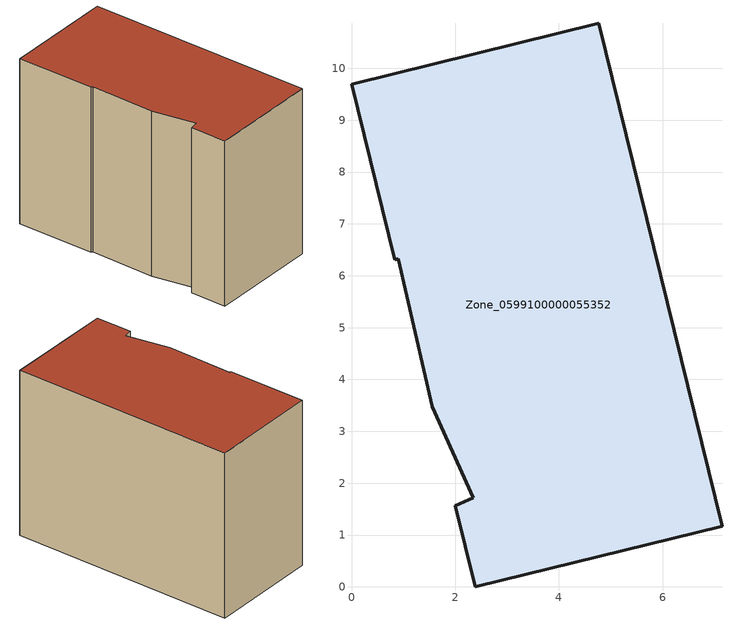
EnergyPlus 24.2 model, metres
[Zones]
Zone_0599100000055352
 floor ground (C_G): 2.35,1.72 1.55,3.47 0.9,6.33 0.83,6.31 0,9.69 4.77,10.87 7.15,1.17 2.38,0 2,1.56 z0
 wall outside (C_F): 2.38,0 7.15,1.17 4.77,10.87 0,9.69 0.83,6.31 0.9,6.33 1.55,3.47 2.35,1.72 2,1.56 2.38,0 z0:7.48
 roof outside (C_R): 1.55,3.47 2.35,1.72 2,1.56 2.38,0 7.15,1.17 4.77,10.87 0,9.69 0.83,6.31 0.9,6.33 z7.48
[BUILDING]
Pand.0599100000055352: North Axis=0; Terrain=City; Loads Convergence Tolerance Value=0.04; Temperature Convergence Tolerance Value=0.4; Solar Distribution=FullExterior; Maximum Number of Warmup Days=25; Minimum Number of Warmup Days=1
[Site:Location]
Rotterdam.The.Hague.AP_ZH_NLD Design_Conditions: Latitude=51.96; Longitude=4.45; Time Zone=1; Elevation=-4.5
[SITE:GROUNDTEMPERATURE:BUILDINGSURFACE]
18, 18, 18, 18, 18, 18, 18, 18, 18, 18, 18, 18
[MATERIAL] Thermal Absorptance=0.9; Solar Absorptance=0.7; Visible Absorptance=0.7
Name | Roughness | Thickness | Conductivity | Density | Specific Heat
G.TC.1946 | MediumSmooth | 0.15 | 1 | 540 | 1210
F.TC.1946 | Rough | 0.3 | 0.857143 | 1920 | 840
R.TC.1946 | MediumRough | 0.2 | 0.909091 | 1500 | 1000
[CONSTRUCTION]
C_G: G.TC.1946
C_F: F.TC.1946
C_R: R.TC.1946
[ZONE]
Zone_0599100000055352: Type=1; Multiplier=1; Ceiling Height=Autocalculate; Volume=Autocalculate; Floor Area=autocalculate; Part of Total Floor Area=Yes
[ZONEINFILTRATION:DESIGNFLOWRATE]
Infil_Zone_0599100000055352: Zone or ZoneList or Space or SpaceList=Zone_0599100000055352; Schedule=AlwaysOn; Design Flow Rate Calculation Method=Flow/Area; Flow Rate per Floor Area=0.003; Constant Term Coefficient=1; Temperature Term Coefficient=0; Velocity Term Coefficient=0; Velocity Squared Term Coefficient=0
[HVACTEMPLATE:ZONE:IDEALLOADSAIRSYSTEM]
Zone_0599100000055352: Maximum Heating Supply Air Temperature=50; Minimum Cooling Supply Air Temperature=13; Maximum Heating Supply Air Humidity Ratio=0.0156; Minimum Cooling Supply Air Humidity Ratio=0.0077; Heating Limit=NoLimit; Cooling Limit=NoLimit; Dehumidification Control Type=ConstantSensibleHeatRatio; Cooling Sensible Heat Ratio=0.7; Dehumidification Setpoint=60; Humidification Control Type=None; Humidification Setpoint=30; Outdoor Air Method=None; Outdoor Air Flow Rate per Person=0.00944; Outdoor Air Flow Rate per Zone Floor Area=0; Outdoor Air Flow Rate per Zone=0; Demand Controlled Ventilation Type=None; Outdoor Air Economizer Type=NoEconomizer; Heat Recovery Type=None; Sensible Heat Recovery Effectiveness=0.7; Latent Heat Recovery Effectiveness=0.65
[ZONECONTROL:THERMOSTAT]
ThermostatControl_Zone_0599100000055352: Zone or ZoneList=Zone_0599100000055352; Control Type Schedule=DualSetpointControlType; Control 1=Thermostat_Zone_0599100000055352; Temperature Difference Between Cutout And Setpoint=0
[THERMOSTATSETPOINT:DUALSETPOINT]
Thermostat_Zone_0599100000055352: Heating Setpoint Temperature Schedule=HeatingSetpoint_Zone_0599100000055352; Cooling Setpoint Temperature Schedule=CoolingSetpoint_Zone_0599100000055352
[SCHEDULE:COMPACT]
HeatingSetpoint_Zone_0599100000055352: Through: 12/31, For: AllDays, Until: 24:00, 21
CoolingSetpoint_Zone_0599100000055352: Through: 12/31, For: AllDays, Until: 24:00, 24
DualSetpointControlType: Through: 12/31, For: AllDays, Until: 24:00, 4
AlwaysOn: Through: 12/31, For: AllDays, Until: 24:00, 1
